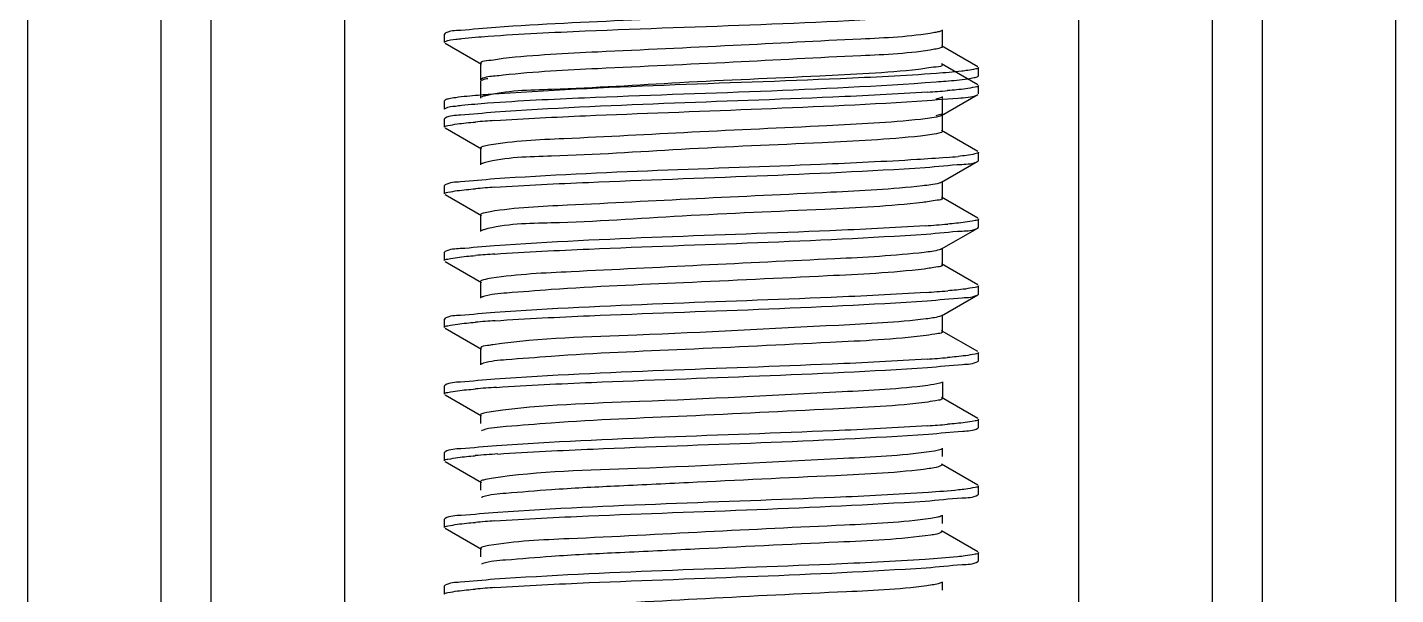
# Model space of a CAD drawing. Extents: x 27938 to 1507990, y 110129 to 923079.
# Drawn here: x 640617.7 to 641105.9, y 380480.6 to 380683 of the extents above; entities that cross this region are included whole.
import ezdxf

# ---------------------------------------------------------------- set-up
doc = ezdxf.new("R2010")
doc.units = 0
doc.header["$LTSCALE"] = 1000
doc.header["$MEASUREMENT"] = 0

msp = doc.modelspace()

# ---------------------------------------------------------------- linework, layer by layer
at = {"linetype": 'Continuous'}
for p, q in [((640617.7, 383675.04), (640617.7, 378934.02)), ((640665.32, 383675.04), (640665.32, 378934.02)), ((640683.18, 383675.04), (640683.18, 378934.02)), ((640730.81, 383675.04), (640730.81, 378934.02)), ((640992.75, 383675.04), (640992.75, 378934.02)), ((641040.37, 383675.04), (641040.37, 378934.02)), ((641058.23, 383675.04), (641058.23, 378934.02)), ((641105.86, 383675.04), (641105.86, 378934.02)), ((640766.75, 380680.91), (640766.53, 380680.65)), ((640766.53, 380677.67), (640766.53, 380680.65)), ((640766.53, 380677.67), (640766.53, 380680.65)), ((640944.14, 380676.19), (640944.14, 380682.14)), ((640766.75, 380677.41), (640779.68, 380669.93)), ((640956.8, 380669), (640943.88, 380676.49)), ((640779.42, 380670.23), (640779.42, 380664.28)), ((640956.8, 380662.55), (640943.88, 380670.03)), ((640956.8, 380665.51), (640957.03, 380665.77)), ((640957.03, 380665.77), (640957.03, 380668.74)), ((640957.03, 380665.77), (640957.03, 380668.74)), ((640779.42, 380663.78), (640779.42, 380657.82)), ((640957.03, 380659.31), (640957.03, 380662.29)), ((640957.03, 380659.31), (640957.03, 380662.29)), ((640766.75, 380657.1), (640766.53, 380656.84)), ((640766.53, 380653.86), (640766.53, 380656.84)), ((640766.53, 380653.86), (640766.53, 380656.84)), ((640943.88, 380651.57), (640956.8, 380659.05)), ((640944.14, 380652.37), (640944.14, 380658.33)), ((640956.64, 380658.97), (640956.8, 380659.05)), ((640766.75, 380650.64), (640766.53, 380650.38)), ((640766.53, 380647.4), (640766.53, 380650.38)), ((640766.53, 380647.4), (640766.53, 380650.38)), ((640943.88, 380651.57), (640943.8, 380651.53)), ((640944.14, 380645.92), (640944.14, 380651.87)), ((640766.75, 380647.14), (640779.68, 380639.66)), ((640944.14, 380645.92), (640943.8, 380645.57)), ((640956.8, 380638.74), (640943.88, 380646.22)), ((640779.42, 380639.96), (640779.42, 380634.01)), ((640943.88, 380627.76), (640956.8, 380635.24)), ((640956.8, 380635.24), (640957.03, 380635.5)), ((640957.03, 380635.5), (640957.03, 380638.47)), ((640957.03, 380635.5), (640957.03, 380638.47)), ((640766.75, 380626.83), (640766.53, 380626.57)), ((640766.53, 380623.59), (640766.53, 380626.57)), ((640766.53, 380623.59), (640766.53, 380626.57)), ((640944.14, 380622.1), (640944.14, 380628.06)), ((640766.75, 380623.33), (640779.68, 380615.85)), ((640956.8, 380614.92), (640943.88, 380622.4)), ((640779.42, 380616.15), (640779.42, 380610.2)), ((640943.88, 380603.94), (640956.8, 380611.42)), ((640956.8, 380611.42), (640957.03, 380611.69)), ((640957.03, 380611.69), (640957.03, 380614.66)), ((640957.03, 380611.69), (640957.03, 380614.66)), ((640766.75, 380603.02), (640766.53, 380602.76)), ((640766.53, 380599.78), (640766.53, 380602.76)), ((640766.53, 380599.78), (640766.53, 380602.76)), ((640944.14, 380598.29), (640944.14, 380604.24)), ((640766.75, 380599.52), (640779.68, 380592.04)), ((640956.8, 380591.11), (640943.88, 380598.59)), ((640779.42, 380592.34), (640779.42, 380586.38)), ((640943.88, 380580.13), (640956.8, 380587.61)), ((640956.8, 380587.61), (640957.03, 380587.87)), ((640957.03, 380587.87), (640957.03, 380590.85)), ((640957.03, 380587.87), (640957.03, 380590.85)), ((640766.75, 380579.2), (640766.53, 380578.94)), ((640766.53, 380575.97), (640766.53, 380578.94)), ((640766.53, 380575.97), (640766.53, 380578.94)), ((640944.14, 380574.48), (640944.14, 380580.43)), ((640766.75, 380575.71), (640779.68, 380568.22)), ((640956.8, 380567.3), (640943.88, 380574.78)), ((640779.42, 380568.52), (640779.42, 380562.57)), ((640957.03, 380564.06), (640957.03, 380567.04)), ((640957.03, 380564.06), (640957.03, 380567.04)), ((640956.8, 380563.8), (640957.03, 380564.06)), ((640766.75, 380555.39), (640766.53, 380555.13)), ((640766.53, 380552.15), (640766.53, 380555.13)), ((640766.53, 380552.15), (640766.53, 380555.13)), ((640766.75, 380551.89), (640779.68, 380544.41)), ((640944.14, 380556.58), (640944.14, 380550.63)), ((640956.8, 380543.48), (640943.88, 380550.97)), ((640779.42, 380544.71), (640779.42, 380541.72)), ((640957.03, 380540.25), (640957.03, 380543.22)), ((640957.03, 380540.25), (640957.03, 380543.22)), ((640779.8, 380539.13), (640779.68, 380539.06)), ((640780.26, 380539.3), (640779.8, 380539.13)), ((640956.8, 380539.99), (640957.03, 380540.25)), ((640944.14, 380529.83), (640944.14, 380532.81)), ((640766.75, 380531.58), (640766.53, 380531.32)), ((640766.53, 380528.34), (640766.53, 380531.32)), ((640766.53, 380528.34), (640766.53, 380531.32)), ((640766.75, 380528.08), (640779.68, 380520.6)), ((640956.8, 380519.67), (640943.88, 380527.15)), ((640779.42, 380520.9), (640779.42, 380517.92)), ((640957.03, 380516.43), (640957.03, 380519.41)), ((640957.03, 380516.43), (640957.03, 380519.41)), ((640779.79, 380515.31), (640779.68, 380515.25)), ((640780.2, 380515.47), (640779.79, 380515.31)), ((640956.8, 380516.17), (640957.03, 380516.43)), ((640944.14, 380506.03), (640944.14, 380508.99)), ((640766.75, 380507.77), (640766.53, 380507.5)), ((640766.53, 380504.53), (640766.53, 380507.5)), ((640766.53, 380504.53), (640766.53, 380507.5)), ((640766.75, 380504.27), (640779.68, 380496.78)), ((640956.8, 380495.86), (640943.88, 380503.34)), ((640779.42, 380497.09), (640779.42, 380494.11)), ((640957.03, 380492.62), (640957.03, 380495.6)), ((640957.03, 380492.62), (640957.03, 380495.6)), ((640780.15, 380491.64), (640779.68, 380491.43)), ((640956.8, 380492.36), (640957.03, 380492.62)), ((640766.75, 380483.95), (640766.53, 380483.69)), ((640766.53, 380480.71), (640766.53, 380483.69)), ((640766.53, 380480.71), (640766.53, 380483.69)), ((640944.14, 380482.22), (640944.14, 380485.18))]:
    msp.add_line(p, q, dxfattribs=at)
for centre, radius, start, end in [((640911.54, 381070.26), 411.26, 273.8184, 274.8056), ((640811.73, 380243.02), 407.66, 93.8401, 94.808), ((640928.61, 380842.62), 206.72, 274.7435, 275.8811), ((640811.71, 380219.37), 407.5, 93.846, 94.8037), ((640910.41, 381036.9), 425.57, 273.7257, 274.8047), ((640811.85, 380193.88), 409.18, 93.8348, 94.8035), ((640910.85, 381007.55), 420.01, 273.7603, 274.8059), ((640811.92, 380169.19), 410.06, 93.8289, 94.8034), ((640911.24, 380978.81), 415.07, 273.7925, 274.8061), ((640812.62, 380136.59), 418.88, 93.7677, 94.8057), ((640911.16, 380951.17), 411.26, 273.8662, 274.8539), ((640813.17, 380105.8), 425.88, 93.7244, 94.8042), ((640811.71, 380100.36), 407.44, 93.8464, 94.8037), ((640811.84, 380074.87), 409.13, 93.8351, 94.8035)]:
    msp.add_arc(centre, radius, start, end, dxfattribs=at)
for points, knots in [([(640915.22, 380688.86), (640904.08, 380688.33), (640860.61, 380686.45), (640817.1, 380685.22), (640784.82, 380683.04)], [0, 0, 0, 0, 0.256445, 1, 1, 1, 1]), ([(640782.12, 380679.87), (640793.65, 380680.71), (640846.96, 380683.3), (640900.34, 380684.35), (640942.03, 380687.42)], [0, 0, 0, 0, 0.21664, 1, 1, 1, 1]), ([(640784.82, 380683.04), (640780.64, 380682.76), (640774.78, 380681.94), (640768.38, 380681.85), (640766.76, 380680.91)], [0, 0, 0, 0, 0.690599, 1, 1, 1, 1]), ([(640770.52, 380678.78), (640771.26, 380678.88), (640775.12, 380679.34), (640778.99, 380679.65), (640782.12, 380679.87)], [0, 0, 0, 0, 0.191577, 1, 1, 1, 1]), ([(640941.39, 380681.16), (640932.7, 380679.6), (640908.61, 380678.65), (640868.59, 380676.4), (640826.06, 380674.51), (640798.7, 380673.12), (640787.5, 380671.93)], [0, 0, 0, 0, 0.17175, 0.467319, 0.780864, 1, 1, 1, 1]), ([(640943.88, 380681.84), (640943.6, 380681.67), (640942.76, 380681.43), (640941.92, 380681.25), (640941.39, 380681.16)], [0, 0, 0, 0, 0.378304, 1, 1, 1, 1]), ([(640766.53, 380677.67), (640766.53, 380677.8), (640767.96, 380678.69), (640769.26, 380678.6), (640770.52, 380678.78)], [0, 0, 0, 0, 0.088697, 1, 1, 1, 1]), ([(640941.39, 380675.2), (640932.7, 380673.64), (640908.61, 380672.7), (640868.59, 380670.45), (640826.06, 380668.56), (640798.7, 380667.17), (640787.5, 380665.97)], [0, 0, 0, 0, 0.17175, 0.467319, 0.780864, 1, 1, 1, 1]), ([(640944.14, 380676.19), (640944.14, 380675.9), (640942.86, 380675.51), (640942.09, 380675.33), (640941.39, 380675.2)], [0, 0, 0, 0, 0.286254, 1, 1, 1, 1]), ([(640787.5, 380671.93), (640785.48, 380671.71), (640783.56, 380671.11), (640779.41, 380670.97), (640779.42, 380670.23)], [0, 0, 0, 0, 0.733425, 1, 1, 1, 1]), ([(640944.14, 380669.73), (640944.14, 380668.95), (640939.77, 380668.85), (640937.76, 380668.21), (640935.64, 380667.99)], [0, 0, 0, 0, 0.266085, 1, 1, 1, 1]), ([(640781.93, 380664.71), (640781.29, 380664.59), (640780.57, 380664.43), (640779.42, 380664.04), (640779.42, 380663.78)], [0, 0, 0, 0, 0.711183, 1, 1, 1, 1]), ([(640787.5, 380665.97), (640786.52, 380665.87), (640783.93, 380665.48), (640781.12, 380665.42), (640779.68, 380664.58)], [0, 0, 0, 0, 0.373138, 1, 1, 1, 1]), ([(640935.64, 380667.99), (640923.92, 380666.77), (640895.53, 380665.33), (640851.89, 380663.54), (640812.2, 380660.85), (640788.65, 380660.49), (640780.81, 380658.52)], [0, 0, 0, 0, 0.227857, 0.549507, 0.843778, 1, 1, 1, 1]), ([(640942.03, 380666.59), (640930.62, 380665.75), (640877.32, 380663.14), (640823.94, 380662.07), (640782.12, 380659.04)], [0, 0, 0, 0, 0.214363, 1, 1, 1, 1]), ([(640941.96, 380663.61), (640943.11, 380663.69), (640946.86, 380663.99), (640950.61, 380664.32), (640953.19, 380664.69)], [0, 0, 0, 0, 0.307523, 1, 1, 1, 1]), ([(640953.2, 380667.67), (640952.5, 380667.57), (640948.78, 380667.11), (640945.05, 380666.81), (640942.03, 380666.59)], [0, 0, 0, 0, 0.191294, 1, 1, 1, 1]), ([(640953.19, 380664.69), (640953.98, 380664.8), (640955.18, 380665.01), (640956.42, 380665.29), (640956.8, 380665.51)], [0, 0, 0, 0, 0.642865, 1, 1, 1, 1]), ([(640957.03, 380668.74), (640957.03, 380668.38), (640955.16, 380668.06), (640954.17, 380667.8), (640953.2, 380667.67)], [0, 0, 0, 0, 0.274675, 1, 1, 1, 1]), ([(640781.92, 380656.05), (640793.43, 380656.89), (640846.78, 380659.48), (640900.21, 380660.53), (640941.96, 380663.61)], [0, 0, 0, 0, 0.216028, 1, 1, 1, 1]), ([(640938.93, 380659.91), (640927.65, 380659.15), (640876.18, 380656.67), (640824.66, 380655.48), (640784.54, 380652.75)], [0, 0, 0, 0, 0.219473, 1, 1, 1, 1]), ([(640957.03, 380662.29), (640957.03, 380661.86), (640954.76, 380661.57), (640953.6, 380661.26), (640952.46, 380661.11)], [0, 0, 0, 0, 0.271575, 1, 1, 1, 1]), ([(640766.53, 380653.86), (640766.53, 380653.98), (640767.93, 380654.87), (640769.22, 380654.78), (640770.47, 380654.96)], [0, 0, 0, 0, 0.088945, 1, 1, 1, 1]), ([(640770.52, 380657.94), (640769.7, 380657.82), (640768.44, 380657.61), (640767.15, 380657.33), (640766.75, 380657.1)], [0, 0, 0, 0, 0.644494, 1, 1, 1, 1]), ([(640770.47, 380654.96), (640771.2, 380655.06), (640775.01, 380655.52), (640778.83, 380655.82), (640781.92, 380656.05)], [0, 0, 0, 0, 0.191564, 1, 1, 1, 1]), ([(640782.12, 380659.04), (640780.93, 380658.95), (640777.06, 380658.65), (640773.19, 380658.31), (640770.52, 380657.94)], [0, 0, 0, 0, 0.307193, 1, 1, 1, 1]), ([(640780.81, 380658.52), (640780.58, 380658.46), (640780.2, 380658.36), (640779.82, 380658.21), (640779.68, 380658.12)], [0, 0, 0, 0, 0.587412, 1, 1, 1, 1]), ([(640784.43, 380649.77), (640795.22, 380650.5), (640845.41, 380652.93), (640895.65, 380654.23), (640935, 380656.68)], [0, 0, 0, 0, 0.215245, 1, 1, 1, 1]), ([(640935, 380656.68), (640939.94, 380656.99), (640947.05, 380657.79), (640954.52, 380658.04), (640956.64, 380658.97)], [0, 0, 0, 0, 0.681451, 1, 1, 1, 1]), ([(640943.88, 380658.02), (640943.64, 380657.88), (640942.94, 380657.66), (640942.24, 380657.5), (640941.8, 380657.42)], [0, 0, 0, 0, 0.385895, 1, 1, 1, 1]), ([(640784.54, 380652.75), (640780.42, 380652.47), (640774.65, 380651.67), (640768.36, 380651.56), (640766.76, 380650.64)], [0, 0, 0, 0, 0.690338, 1, 1, 1, 1]), ([(640936.35, 380650.21), (640925.26, 380649), (640898.03, 380647.63), (640855.58, 380645.71), (640815.42, 380643.49), (640791.16, 380642.51), (640782.35, 380640.98)], [0, 0, 0, 0, 0.216982, 0.529712, 0.826099, 1, 1, 1, 1]), ([(640943.8, 380651.53), (640943.5, 380651.37), (640941.05, 380650.69), (640938.53, 380650.44), (640936.35, 380650.21)], [0, 0, 0, 0, 0.133347, 1, 1, 1, 1]), ([(640944.14, 380652.37), (640944.14, 380652.13), (640943.07, 380651.74), (640942.39, 380651.58), (640941.8, 380651.47)], [0, 0, 0, 0, 0.290879, 1, 1, 1, 1]), ([(640766.53, 380647.4), (640766.53, 380647.83), (640768.75, 380648.12), (640769.88, 380648.42), (640771, 380648.57)], [0, 0, 0, 0, 0.271891, 1, 1, 1, 1]), ([(640943.8, 380645.57), (640943.5, 380645.42), (640941.05, 380644.73), (640938.53, 380644.49), (640936.35, 380644.25)], [0, 0, 0, 0, 0.133347, 1, 1, 1, 1]), ([(640782.35, 380640.98), (640781.61, 380640.85), (640780.79, 380640.66), (640779.42, 380640.26), (640779.42, 380639.96)], [0, 0, 0, 0, 0.715447, 1, 1, 1, 1]), ([(640936.35, 380644.25), (640924.7, 380642.99), (640896.19, 380641.56), (640852.24, 380639.78), (640812.23, 380636.96), (640788.45, 380636.75), (640780.65, 380634.67)], [0, 0, 0, 0, 0.225438, 0.548607, 0.844824, 1, 1, 1, 1]), ([(640935, 380635.84), (640923.57, 380635.13), (640873.38, 380632.77), (640823.13, 380631.57), (640784.43, 380628.93)], [0, 0, 0, 0, 0.227972, 1, 1, 1, 1]), ([(640938.06, 380633.06), (640942.41, 380633.35), (640948.48, 380634.2), (640955.12, 380634.27), (640956.8, 380635.24)], [0, 0, 0, 0, 0.691294, 1, 1, 1, 1]), ([(640956.64, 380638.13), (640956.35, 380638), (640954.09, 380637.41), (640951.78, 380637.19), (640949.79, 380636.99)], [0, 0, 0, 0, 0.138302, 1, 1, 1, 1]), ([(640957.03, 380638.47), (640957.03, 380638.41), (640956.9, 380638.25), (640956.74, 380638.18), (640956.64, 380638.13)], [0, 0, 0, 0, 0.368034, 1, 1, 1, 1]), ([(640780.65, 380634.67), (640780.46, 380634.62), (640780.13, 380634.52), (640779.81, 380634.38), (640779.68, 380634.31)], [0, 0, 0, 0, 0.580842, 1, 1, 1, 1]), ([(640784.38, 380625.95), (640795.53, 380626.71), (640846.76, 380629.18), (640898.04, 380630.41), (640938.06, 380633.06)], [0, 0, 0, 0, 0.217913, 1, 1, 1, 1]), ([(640784.43, 380628.93), (640780.34, 380628.65), (640774.6, 380627.86), (640768.35, 380627.75), (640766.76, 380626.83)], [0, 0, 0, 0, 0.69026, 1, 1, 1, 1]), ([(640937.04, 380626.47), (640926.2, 380625.24), (640899.28, 380623.89), (640857.04, 380621.95), (640816.54, 380619.78), (640791.9, 380618.72), (640782.8, 380617.24)], [0, 0, 0, 0, 0.211892, 0.522694, 0.821014, 1, 1, 1, 1]), ([(640943.88, 380627.76), (640943.62, 380627.6), (640941.37, 380626.92), (640939.05, 380626.7), (640937.04, 380626.47)], [0, 0, 0, 0, 0.130217, 1, 1, 1, 1]), ([(640766.53, 380623.59), (640766.53, 380624.02), (640768.8, 380624.31), (640769.94, 380624.62), (640771.09, 380624.77)], [0, 0, 0, 0, 0.271632, 1, 1, 1, 1]), ([(640937.04, 380620.52), (640925.47, 380619.21), (640896.87, 380617.78), (640852.64, 380616.01), (640812.32, 380613.07), (640788.3, 380613.01), (640780.53, 380610.82)], [0, 0, 0, 0, 0.222801, 0.547327, 0.845545, 1, 1, 1, 1]), ([(640944.14, 380622.1), (640944.14, 380621.45), (640940.53, 380621.23), (640938.82, 380620.72), (640937.04, 380620.52)], [0, 0, 0, 0, 0.26802, 1, 1, 1, 1]), ([(640782.8, 380617.24), (640781.95, 380617.1), (640781.03, 380616.88), (640779.42, 380616.49), (640779.42, 380616.15)], [0, 0, 0, 0, 0.718986, 1, 1, 1, 1]), ([(640780.53, 380610.82), (640780.36, 380610.77), (640780.07, 380610.68), (640779.79, 380610.56), (640779.68, 380610.5)], [0, 0, 0, 0, 0.574878, 1, 1, 1, 1]), ([(640938.06, 380612.23), (640926.72, 380611.48), (640875.49, 380609.02), (640824.21, 380607.83), (640784.38, 380605.11)], [0, 0, 0, 0, 0.221636, 1, 1, 1, 1]), ([(640938.39, 380609.27), (640942.66, 380609.56), (640948.63, 380610.39), (640955.14, 380610.47), (640956.8, 380611.42)], [0, 0, 0, 0, 0.690984, 1, 1, 1, 1]), ([(640957.03, 380614.66), (640957.03, 380614.22), (640954.66, 380613.94), (640953.48, 380613.61), (640952.29, 380613.46)], [0, 0, 0, 0, 0.270977, 1, 1, 1, 1]), ([(640784.48, 380602.14), (640795.68, 380602.91), (640846.98, 380605.38), (640898.34, 380606.59), (640938.39, 380609.27)], [0, 0, 0, 0, 0.218477, 1, 1, 1, 1]), ([(640766.53, 380599.78), (640766.53, 380600.21), (640768.81, 380600.5), (640769.96, 380600.81), (640771.12, 380600.96)], [0, 0, 0, 0, 0.271543, 1, 1, 1, 1]), ([(640784.38, 380605.11), (640780.3, 380604.84), (640774.58, 380604.04), (640768.35, 380603.93), (640766.76, 380603.02)], [0, 0, 0, 0, 0.690175, 1, 1, 1, 1]), ([(640937.7, 380602.73), (640927.11, 380601.48), (640900.52, 380600.15), (640858.5, 380598.18), (640817.68, 380596.06), (640792.67, 380594.93), (640783.29, 380593.5)], [0, 0, 0, 0, 0.206815, 0.515694, 0.81594, 1, 1, 1, 1]), ([(640943.88, 380603.94), (640943.64, 380603.8), (640941.61, 380603.17), (640939.51, 380602.95), (640937.7, 380602.73)], [0, 0, 0, 0, 0.13294, 1, 1, 1, 1]), ([(640937.7, 380596.78), (640926.22, 380595.42), (640897.55, 380594.09), (640853.2, 380591.85), (640814.96, 380590.34), (640791.25, 380588.39), (640783.1, 380587.77), (640780.42, 380586.98)], [0, 0, 0, 0, 0.21995, 0.54567, 0.845919, 0.946858, 1, 1, 1, 1]), ([(640944.14, 380598.29), (640944.14, 380597.69), (640940.89, 380597.43), (640939.31, 380596.97), (640937.7, 380596.78)], [0, 0, 0, 0, 0.269268, 1, 1, 1, 1]), ([(640783.29, 380593.5), (640782.31, 380593.36), (640781.29, 380593.1), (640779.42, 380592.72), (640779.42, 380592.34)], [0, 0, 0, 0, 0.721952, 1, 1, 1, 1]), ([(640780.42, 380586.98), (640780.28, 380586.93), (640780.02, 380586.85), (640779.78, 380586.74), (640779.68, 380586.69)], [0, 0, 0, 0, 0.569475, 1, 1, 1, 1]), ([(640938.39, 380588.44), (640927.08, 380587.68), (640875.78, 380585.22), (640824.41, 380584.03), (640784.48, 380581.31)], [0, 0, 0, 0, 0.220782, 1, 1, 1, 1]), ([(640938.69, 380585.48), (640942.89, 380585.76), (640948.76, 380586.58), (640955.17, 380586.67), (640956.8, 380587.61)], [0, 0, 0, 0, 0.690688, 1, 1, 1, 1]), ([(640957.03, 380590.85), (640957.03, 380590.41), (640954.71, 380590.13), (640953.54, 380589.81), (640952.36, 380589.66)], [0, 0, 0, 0, 0.271239, 1, 1, 1, 1]), ([(640784.48, 380581.31), (640780.38, 380581.03), (640774.63, 380580.23), (640768.36, 380580.12), (640766.76, 380579.2)], [0, 0, 0, 0, 0.69028, 1, 1, 1, 1]), ([(640784.53, 380578.33), (640795.77, 380579.1), (640847.16, 380581.57), (640898.6, 380582.78), (640938.69, 380585.48)], [0, 0, 0, 0, 0.2189, 1, 1, 1, 1]), ([(640766.53, 380575.97), (640766.53, 380576.4), (640768.82, 380576.68), (640769.98, 380577), (640771.13, 380577.15)], [0, 0, 0, 0, 0.271496, 1, 1, 1, 1]), ([(640938.32, 380579), (640927.99, 380577.71), (640893.53, 380576.07), (640842.09, 380573.15), (640800.78, 380572.19), (640783.8, 380569.77)], [0, 0, 0, 0, 0.201754, 0.667715, 1, 1, 1, 1]), ([(640943.88, 380580.13), (640943.66, 380580), (640941.84, 380579.41), (640939.95, 380579.2), (640938.32, 380579)], [0, 0, 0, 0, 0.135878, 1, 1, 1, 1]), ([(640938.32, 380573.05), (640926.96, 380571.63), (640898.25, 380570.34), (640853.69, 380568.04), (640815.09, 380566.55), (640791.18, 380564.55), (640782.99, 380563.96), (640780.33, 380563.14)], [0, 0, 0, 0, 0.216944, 0.543769, 0.846123, 0.94739, 1, 1, 1, 1]), ([(640944.14, 380574.48), (640944.14, 380573.93), (640941.22, 380573.63), (640939.78, 380573.23), (640938.32, 380573.05)], [0, 0, 0, 0, 0.270735, 1, 1, 1, 1]), ([(640783.8, 380569.77), (640783.17, 380569.68), (640781.93, 380569.32), (640779.42, 380569.41), (640779.42, 380568.52)], [0, 0, 0, 0, 0.421934, 1, 1, 1, 1]), ([(640957.03, 380567.04), (640957.03, 380566.6), (640954.74, 380566.32), (640953.58, 380566), (640952.42, 380565.85)], [0, 0, 0, 0, 0.271443, 1, 1, 1, 1]), ([(640780.33, 380563.14), (640780.21, 380563.1), (640779.98, 380563.02), (640779.77, 380562.92), (640779.68, 380562.87)], [0, 0, 0, 0, 0.564588, 1, 1, 1, 1]), ([(640938.69, 380564.65), (640927.4, 380563.88), (640876.01, 380561.41), (640824.56, 380560.22), (640784.53, 380557.5)], [0, 0, 0, 0, 0.220034, 1, 1, 1, 1]), ([(640785.1, 380554.56), (640796.38, 380555.32), (640847.65, 380557.77), (640898.97, 380559), (640938.89, 380561.68)], [0, 0, 0, 0, 0.220426, 1, 1, 1, 1]), ([(640938.89, 380561.68), (640943.03, 380561.96), (640948.88, 380562.69), (640955.16, 380562.93), (640956.8, 380563.82)], [0, 0, 0, 0, 0.69021, 1, 1, 1, 1]), ([(640784.53, 380557.5), (640780.42, 380557.22), (640774.65, 380556.42), (640768.36, 380556.31), (640766.76, 380555.39)], [0, 0, 0, 0, 0.690334, 1, 1, 1, 1]), ([(640766.53, 380552.15), (640766.53, 380552.59), (640768.85, 380552.87), (640770.02, 380553.19), (640771.19, 380553.34)], [0, 0, 0, 0, 0.27127, 1, 1, 1, 1]), ([(640938.92, 380555.26), (640928.79, 380553.93), (640894.45, 380552.32), (640842.89, 380549.39), (640801.28, 380548.39), (640784.04, 380545.99)], [0, 0, 0, 0, 0.197543, 0.663489, 1, 1, 1, 1]), ([(640943.88, 380556.32), (640943.67, 380556.2), (640942.06, 380555.65), (640940.37, 380555.45), (640938.92, 380555.26)], [0, 0, 0, 0, 0.139149, 1, 1, 1, 1]), ([(640938.92, 380549.31), (640927.69, 380547.83), (640898.95, 380546.58), (640854.22, 380544.24), (640815.24, 380542.77), (640791.13, 380540.72), (640782.89, 380540.15), (640780.26, 380539.3)], [0, 0, 0, 0, 0.213782, 0.541615, 0.846127, 0.947805, 1, 1, 1, 1]), ([(640944.14, 380550.63), (640944.03, 380550.13), (640941.63, 380549.87), (640940.2, 380549.48), (640938.92, 380549.31)], [0, 0, 0, 0, 0.283505, 1, 1, 1, 1]), ([(640784.04, 380545.99), (640782.88, 380545.83), (640781.69, 380545.52), (640779.42, 380545.15), (640779.42, 380544.71)], [0, 0, 0, 0, 0.725422, 1, 1, 1, 1]), ([(640957.03, 380543.22), (640957.03, 380542.77), (640954.69, 380542.44), (640953.49, 380542.17), (640952.3, 380542.02)], [0, 0, 0, 0, 0.273218, 1, 1, 1, 1]), ([(640938.89, 380540.85), (640927.67, 380540.08), (640876.41, 380537.63), (640825.09, 380536.41), (640785.1, 380533.72)], [0, 0, 0, 0, 0.218989, 1, 1, 1, 1]), ([(640785.51, 380530.77), (640796.85, 380531.53), (640848.07, 380533.98), (640899.35, 380535.17), (640939.17, 380537.89)], [0, 0, 0, 0, 0.22166, 1, 1, 1, 1]), ([(640939.17, 380537.89), (640943.25, 380538.17), (640948.97, 380538.96), (640955.21, 380539.07), (640956.8, 380539.99)], [0, 0, 0, 0, 0.690165, 1, 1, 1, 1]), ([(640785.1, 380533.72), (640780.85, 380533.44), (640774.9, 380532.61), (640768.41, 380532.53), (640766.76, 380531.58)], [0, 0, 0, 0, 0.690918, 1, 1, 1, 1]), ([(640943.88, 380532.5), (640943.69, 380532.4), (640942.26, 380531.89), (640940.76, 380531.7), (640939.49, 380531.53)], [0, 0, 0, 0, 0.142507, 1, 1, 1, 1]), ([(640766.53, 380528.34), (640766.53, 380528.79), (640768.9, 380529.06), (640770.09, 380529.39), (640771.28, 380529.54)], [0, 0, 0, 0, 0.270941, 1, 1, 1, 1]), ([(640939.49, 380531.53), (640929.34, 380530.12), (640894.48, 380528.57), (640842.49, 380525.43), (640800.38, 380524.69), (640783.22, 380522.06)], [0, 0, 0, 0, 0.196293, 0.667285, 1, 1, 1, 1]), ([(640939.49, 380525.57), (640928.39, 380524.03), (640899.66, 380522.81), (640862.24, 380520.92), (640828.47, 380519.32), (640806.7, 380518.27), (640791.11, 380516.89), (640782.82, 380516.34), (640780.2, 380515.47)], [0, 0, 0, 0, 0.210475, 0.53923, 0.704492, 0.84595, 0.948117, 1, 1, 1, 1]), ([(640943.88, 380527.15), (640944.54, 380526.77), (640941.26, 380525.67), (640940.29, 380525.68), (640939.49, 380525.57)], [0, 0, 0, 0, 0.48462, 1, 1, 1, 1]), ([(640783.22, 380522.06), (640782.26, 380521.91), (640781.26, 380521.66), (640779.42, 380521.27), (640779.42, 380520.9)], [0, 0, 0, 0, 0.721664, 1, 1, 1, 1]), ([(640952.47, 380518.23), (640951.62, 380518.12), (640947.2, 380517.62), (640942.76, 380517.3), (640939.17, 380517.05)], [0, 0, 0, 0, 0.191746, 1, 1, 1, 1]), ([(640957.03, 380519.41), (640957.03, 380518.98), (640954.76, 380518.69), (640953.61, 380518.38), (640952.47, 380518.23)], [0, 0, 0, 0, 0.271633, 1, 1, 1, 1]), ([(640784.38, 380506.89), (640795.53, 380507.65), (640846.75, 380510.12), (640898.03, 380511.34), (640938.05, 380514)], [0, 0, 0, 0, 0.217894, 1, 1, 1, 1]), ([(640939.17, 380517.05), (640928.02, 380516.29), (640876.8, 380513.82), (640825.52, 380512.6), (640785.51, 380509.94)], [0, 0, 0, 0, 0.21791, 1, 1, 1, 1]), ([(640938.05, 380514), (640942.4, 380514.29), (640948.48, 380515.13), (640955.12, 380515.2), (640956.8, 380516.17)], [0, 0, 0, 0, 0.691292, 1, 1, 1, 1]), ([(640785.51, 380509.94), (640781.16, 380509.65), (640775.08, 380508.81), (640768.44, 380508.73), (640766.76, 380507.77)], [0, 0, 0, 0, 0.691306, 1, 1, 1, 1]), ([(640943.88, 380508.69), (640943.46, 380508.45), (640942.15, 380508.14), (640940.86, 380507.91), (640940.02, 380507.79)], [0, 0, 0, 0, 0.360492, 1, 1, 1, 1]), ([(640766.53, 380504.53), (640766.53, 380504.96), (640768.8, 380505.24), (640769.94, 380505.56), (640771.09, 380505.71)], [0, 0, 0, 0, 0.271635, 1, 1, 1, 1]), ([(640940.02, 380507.79), (640929.83, 380506.29), (640902.95, 380505.11), (640859.92, 380503), (640817.66, 380500.71), (640791.75, 380499.75), (640782.32, 380498.09)], [0, 0, 0, 0, 0.195608, 0.509578, 0.818222, 1, 1, 1, 1]), ([(640943.88, 380503.34), (640944.47, 380503), (640941.62, 380501.91), (640940.74, 380501.94), (640940.02, 380501.84)], [0, 0, 0, 0, 0.481431, 1, 1, 1, 1]), ([(640940.02, 380501.84), (640929.08, 380500.22), (640900.37, 380499.07), (640862.89, 380497.13), (640828.83, 380495.53), (640806.82, 380494.47), (640791.11, 380493.06), (640782.75, 380492.54), (640780.15, 380491.64)], [0, 0, 0, 0, 0.207037, 0.536641, 0.703085, 0.845616, 0.94834, 1, 1, 1, 1]), ([(640782.32, 380498.09), (640781.59, 380497.97), (640780.78, 380497.78), (640779.42, 380497.38), (640779.42, 380497.09)], [0, 0, 0, 0, 0.715451, 1, 1, 1, 1]), ([(640952.28, 380494.4), (640951.38, 380494.28), (640946.65, 380493.76), (640941.9, 380493.42), (640938.05, 380493.16)], [0, 0, 0, 0, 0.191058, 1, 1, 1, 1]), ([(640957.03, 380495.6), (640957.03, 380495.15), (640954.66, 380494.87), (640953.47, 380494.55), (640952.28, 380494.4)], [0, 0, 0, 0, 0.270968, 1, 1, 1, 1]), ([(640938.05, 380493.16), (640926.71, 380492.41), (640875.49, 380489.96), (640824.2, 380488.77), (640784.38, 380486.05)], [0, 0, 0, 0, 0.221664, 1, 1, 1, 1]), ([(640784.48, 380483.08), (640795.67, 380483.84), (640846.97, 380486.31), (640898.33, 380487.53), (640938.38, 380490.21)], [0, 0, 0, 0, 0.218459, 1, 1, 1, 1]), ([(640938.38, 380490.21), (640942.65, 380490.49), (640948.62, 380491.32), (640955.14, 380491.41), (640956.8, 380492.36)], [0, 0, 0, 0, 0.690982, 1, 1, 1, 1]), ([(640784.38, 380486.05), (640780.3, 380485.77), (640774.58, 380484.98), (640768.35, 380484.87), (640766.76, 380483.95)], [0, 0, 0, 0, 0.690172, 1, 1, 1, 1]), ([(640940.52, 380484.05), (640930.4, 380482.46), (640903.35, 380481.36), (640859.95, 380479.19), (640817.35, 380476.82), (640791.25, 380475.97), (640781.91, 380474.21)], [0, 0, 0, 0, 0.193342, 0.50965, 0.820575, 1, 1, 1, 1]), ([(640943.88, 380484.88), (640943.51, 380484.67), (640942.37, 380484.38), (640941.24, 380484.17), (640940.52, 380484.05)], [0, 0, 0, 0, 0.365978, 1, 1, 1, 1]), ([(640766.53, 380480.71), (640766.53, 380481.15), (640768.81, 380481.43), (640769.96, 380481.75), (640771.11, 380481.9)], [0, 0, 0, 0, 0.271546, 1, 1, 1, 1])]:
    msp.add_open_spline(points, degree=3, knots=knots, dxfattribs=at)
for points in [[(640952.46, 380661.11), (640950.31, 380660.83), (640948.15, 380660.63), (640946, 380660.45)], [(640771, 380648.57), (640773.18, 380648.86), (640775.37, 380649.06), (640777.56, 380649.25)], [(640945.71, 380636.61), (640942.14, 380636.31), (640938.57, 380636.07), (640935, 380635.84)], [(640771.09, 380624.77), (640773.25, 380625.05), (640775.42, 380625.25), (640777.59, 380625.44)], [(640952.29, 380613.46), (640950.21, 380613.2), (640948.13, 380613), (640946.05, 380612.82)], [(640771.12, 380600.96), (640773.26, 380601.24), (640775.42, 380601.44), (640777.58, 380601.62)], [(640952.36, 380589.66), (640950.26, 380589.39), (640948.15, 380589.19), (640946.04, 380589.01)], [(640771.13, 380577.15), (640773.27, 380577.43), (640775.43, 380577.63), (640777.58, 380577.81)], [(640952.42, 380565.85), (640950.29, 380565.58), (640948.15, 380565.38), (640946.02, 380565.2)], [(640771.19, 380553.34), (640773.29, 380553.62), (640775.41, 380553.81), (640777.53, 380553.99)], [(640952.3, 380542.02), (640950.19, 380541.76), (640948.07, 380541.57), (640945.96, 380541.38)], [(640771.28, 380529.54), (640773.35, 380529.81), (640775.43, 380530), (640777.5, 380530.18)], [(640771.09, 380505.71), (640773.25, 380505.99), (640775.42, 380506.19), (640777.59, 380506.37)], [(640771.11, 380481.9), (640773.26, 380482.18), (640775.42, 380482.38), (640777.58, 380482.56)]]:
    msp.add_open_spline(points, degree=3, dxfattribs=at)

doc.saveas('drawing.dxf')
